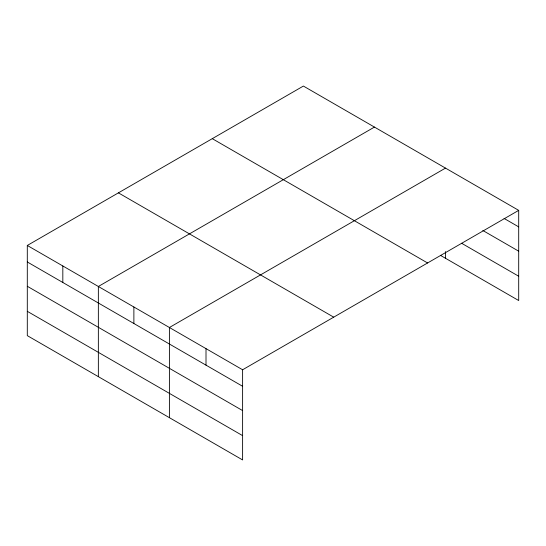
<?xml version="1.0" encoding="UTF-8"?>
<svg xmlns="http://www.w3.org/2000/svg" width="546" height="546" viewBox="0 0 546 546"><rect width="100%" height="100%" fill="white"/><g stroke="black" fill="none" stroke-linecap="round" stroke-linejoin="round"><path stroke-width="0.82" d="M27.3 245.461L242.608 369.765L242.608 459.937L27.3 335.633L27.3 245.461L303.392 86.063L518.7 210.367L518.7 300.539L440.417 255.344M374.44 127.081L98.355 286.479L98.355 376.651M445.495 168.107L169.403 327.504L169.403 417.676M242.608 369.765L518.7 210.367M504.06 218.427L518.7 226.883M482.828 230.48L518.7 251.187M461.602 243.263L518.7 276.235M212.278 138.664L427.593 262.974M118.407 192.861L333.722 317.165M27.3 261.971L242.608 386.281M27.3 286.281L242.608 410.585M27.3 311.322L242.608 435.633M445.495 251.57L445.495 258.278M206.006 348.635L206.006 365.151M133.879 306.995L133.879 323.505M62.824 265.97L62.824 282.48"/></g></svg>
